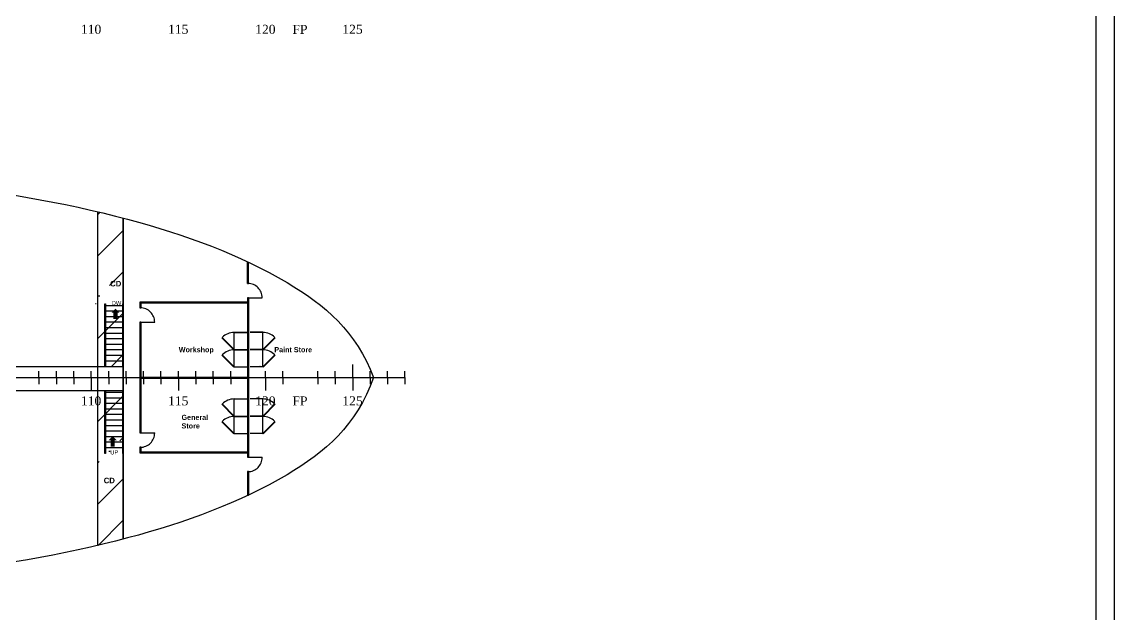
# Model space of a CAD drawing. Header units: millimetres. Extents: x 2592 to 2762, y 1632 to 1753.
# Drawn here: x 2702.7 to 2761.9, y 1686.4 to 1718.5 of the extents above; entities that cross this region are included whole.
import ezdxf

# ---------------------------------------------------------------- set-up
doc = ezdxf.new("R2010")
doc.units = ezdxf.units.MM
doc.linetypes.add('ACAD_ISO02W100', pattern=[15, 12, -3])
doc.linetypes.add('DASHED2', pattern=[9.525, 6.35, -3.175])
for name, color, linetype in [('-1', 7, 'Continuous'), ('14', 7, 'Continuous'), ('15', 7, 'Continuous'), ('Layer3', 7, 'Continuous')]:
    doc.layers.add(name, color=color, linetype=linetype)
doc.layers.add('Layer4', color=7, linetype='Continuous', lineweight=30)
doc.styles.add('ASU', font='isocp.shx', dxfattribs={"height": 0.005})
doc.styles.add('holek', font='', dxfattribs={"height": 2})
doc.styles.get("Standard").update_dxf_attribs({"font": 'Arial.ttf'})
doc.styles.get('holek').set_extended_font_data('Vani')

msp = doc.modelspace()

# ---------------------------------------------------------------- hatches: boundary and pattern name
at = {"layer": '14', "transparency": 33554676}
h = msp.add_hatch(dxfattribs=at)
h.set_pattern_fill('ANSI35', color=256, scale=0.5)
h.set_pattern_definition([(45, (88.5624, 501.9526), (-2.245064, 2.245064), []), (45, (90.8075, 501.9526), (-2.245064, 2.245064), [3.96875, -0.79375, 0, -0.79375])])
edge = h.paths.add_edge_path()
edge.add_line((2706.778, 1699.794), (2708.178, 1699.794))
edge.add_line((2708.178, 1699.794), (2708.178, 1707.845))
edge.add_spline(control_points=[(2708.178, 1707.845), (2707.715, 1707.966), (2707.248, 1708.082), (2706.778, 1708.192)], knot_values=[120.741222, 120.741222, 120.741222, 120.741222, 122.16037, 122.16037, 122.16037, 122.16037], weights=[1, 1, 1, 1], degree=3, periodic=0)
edge.add_line((2706.778, 1708.192), (2706.778, 1699.794))
edge = h.paths.add_edge_path()
edge.add_spline(control_points=[(2706.778, 1690.087), (2707.248, 1690.197), (2707.715, 1690.313), (2708.178, 1690.435)], knot_values=[157.381224, 157.381224, 157.381224, 157.381224, 158.800376, 158.800376, 158.800376, 158.800376], weights=[1, 1, 1, 1], degree=3, periodic=0)
edge.add_line((2708.178, 1690.435), (2708.178, 1698.496))
edge.add_line((2708.178, 1698.496), (2706.778, 1698.497))
edge.add_line((2706.778, 1698.497), (2706.778, 1690.087))
h.paths.add_polyline_path([(2707.37, 1703.969), (2708.126, 1703.969), (2708.126, 1704.588), (2707.37, 1704.588)], flags=24)
h.paths.add_polyline_path([(2707.021, 1693.295), (2707.776, 1693.295), (2707.776, 1693.913), (2707.021, 1693.913)], flags=24)
at = {"layer": 'Layer4'}
for points in [[(2707.867, 1702.371), (2707.641, 1702.371), (2707.641, 1702.71), (2707.528, 1702.71), (2707.754, 1702.936), (2707.98, 1702.71), (2707.867, 1702.71)], [(2707.718, 1695.454), (2707.493, 1695.454), (2707.493, 1695.793), (2707.38, 1695.793), (2707.605, 1696.018), (2707.831, 1695.793), (2707.718, 1695.793)]]:
    msp.add_hatch(color=256, dxfattribs=at).paths.add_polyline_path(points)

# ---------------------------------------------------------------- linework, layer by layer
at = {"layer": '-1', "color": 7}
for p, q in [((2714.938, 1705.464), (2714.938, 1704.573)), ((2714.938, 1704.295), (2714.938, 1704.573)), ((2714.938, 1694.872), (2714.938, 1703.518)), ((2714.938, 1694.094), (2714.938, 1692.815))]:
    msp.add_line(p, q, dxfattribs=at)
for points in [[(2761.939, 1631.918), (2591.739, 1631.918), (2591.739, 1752.718), (2761.939, 1752.718)], [(2760.939, 1632.918), (2592.739, 1632.918), (2592.739, 1751.718), (2760.939, 1751.718)]]:
    msp.add_lwpolyline(points, close=True, dxfattribs=at)
for p, q in [((2708.178, 1704.444), (2708.178, 1707.845)), ((2708.178, 1690.435), (2708.178, 1704.444)), ((2709.105, 1703.254), (2714.938, 1703.254)), ((2709.105, 1703.254), (2709.105, 1702.976)), ((2709.105, 1702.198), (2709.105, 1696.192)), ((2625.667, 1699.806), (2708.178, 1699.794)), ((2720.624, 1699.549), (2720.624, 1699.902)), ((2703.603, 1699.195), (2703.603, 1699.549)), ((2703.603, 1699.195), (2703.603, 1698.841)), ((2704.549, 1699.195), (2704.549, 1699.549)), ((2704.549, 1699.195), (2704.549, 1698.841)), ((2705.494, 1699.195), (2705.494, 1699.549)), ((2705.494, 1699.195), (2705.494, 1698.841)), ((2706.44, 1699.195), (2706.44, 1699.549)), ((2706.44, 1699.195), (2706.44, 1698.841)), ((2707.386, 1699.195), (2707.386, 1699.549)), ((2707.386, 1699.195), (2707.386, 1698.841)), ((2708.331, 1699.195), (2708.331, 1699.549)), ((2708.331, 1699.195), (2708.331, 1698.841)), ((2709.277, 1699.195), (2709.277, 1699.549)), ((2709.277, 1699.195), (2709.277, 1698.841)), ((2710.222, 1699.195), (2710.222, 1699.549)), ((2710.222, 1699.195), (2710.222, 1698.841)), ((2711.168, 1699.195), (2711.168, 1699.549)), ((2711.168, 1699.195), (2711.168, 1698.841)), ((2712.113, 1699.195), (2712.113, 1699.549)), ((2712.113, 1699.195), (2712.113, 1698.841)), ((2713.059, 1699.195), (2713.059, 1699.549)), ((2713.059, 1699.195), (2713.059, 1698.841)), ((2714.005, 1699.195), (2714.005, 1699.549)), ((2714.005, 1699.195), (2714.005, 1698.841)), ((2714.95, 1699.195), (2714.95, 1699.549)), ((2714.95, 1699.195), (2714.95, 1698.841)), ((2715.896, 1699.195), (2715.896, 1699.549)), ((2715.896, 1699.195), (2715.896, 1698.841)), ((2716.841, 1699.195), (2716.841, 1699.549)), ((2716.841, 1699.195), (2716.841, 1698.841)), ((2718.732, 1699.195), (2718.732, 1699.549)), ((2718.732, 1699.195), (2718.732, 1698.841)), ((2719.678, 1699.195), (2719.678, 1699.549)), ((2719.678, 1699.195), (2719.678, 1698.841)), ((2720.624, 1699.195), (2720.624, 1699.549)), ((2720.624, 1699.195), (2720.624, 1698.841)), ((2721.569, 1699.195), (2721.569, 1699.549)), ((2721.569, 1699.195), (2721.569, 1698.841)), ((2722.515, 1699.195), (2722.515, 1699.549)), ((2722.515, 1699.195), (2722.515, 1698.841)), ((2723.46, 1699.195), (2723.46, 1699.549)), ((2723.46, 1699.195), (2723.46, 1698.841)), ((2706.44, 1698.841), (2706.44, 1698.487)), ((2711.168, 1698.841), (2711.168, 1698.487)), ((2715.896, 1698.841), (2715.896, 1698.487)), ((2720.624, 1698.841), (2720.624, 1698.487)), ((2625.667, 1698.509), (2708.178, 1698.496)), ((2709.105, 1695.414), (2709.105, 1695.136)), ((2709.105, 1695.136), (2709.105, 1695.414)), ((2709.105, 1695.136), (2714.938, 1695.136))]:
    msp.add_line(p, q)
at = {"color": 2}
for p, q in [((2714.196, 1701.641), (2714.196, 1701.658)), ((2714.196, 1701.658), (2714.891, 1701.658)), ((2714.196, 1700.715), (2714.196, 1701.641)), ((2714.196, 1701.641), (2714.891, 1701.641)), ((2715.749, 1701.658), (2715.054, 1701.658)), ((2715.749, 1701.641), (2715.054, 1701.641)), ((2715.749, 1701.641), (2715.749, 1701.658)), ((2715.749, 1700.715), (2715.749, 1701.641)), ((2714.18, 1700.698), (2713.525, 1701.354)), ((2714.196, 1700.715), (2713.541, 1701.37)), ((2715.749, 1700.715), (2716.404, 1701.37)), ((2715.766, 1700.698), (2716.421, 1701.354)), ((2714.18, 1699.756), (2713.525, 1700.411)), ((2714.196, 1699.772), (2713.541, 1700.427)), ((2714.18, 1700.731), (2714.196, 1700.715)), ((2714.18, 1700.698), (2714.196, 1700.715)), ((2714.196, 1700.715), (2714.891, 1700.715)), ((2714.196, 1700.715), (2714.891, 1700.715)), ((2714.196, 1700.698), (2714.196, 1700.715)), ((2714.196, 1700.715), (2714.891, 1700.715)), ((2714.196, 1700.715), (2714.891, 1700.715)), ((2714.196, 1700.715), (2714.891, 1700.715)), ((2714.196, 1699.772), (2714.196, 1700.698)), ((2714.196, 1700.698), (2714.891, 1700.698)), ((2715.749, 1700.715), (2715.054, 1700.715)), ((2715.749, 1700.715), (2715.054, 1700.715)), ((2715.749, 1700.715), (2715.054, 1700.715)), ((2715.749, 1700.715), (2715.054, 1700.715)), ((2715.749, 1700.715), (2715.054, 1700.715)), ((2715.749, 1700.698), (2715.054, 1700.698)), ((2715.766, 1700.731), (2715.749, 1700.715)), ((2715.749, 1700.698), (2715.749, 1700.715)), ((2715.766, 1700.698), (2715.749, 1700.715)), ((2715.749, 1699.772), (2715.749, 1700.698)), ((2715.749, 1699.772), (2716.404, 1700.427)), ((2715.766, 1699.756), (2716.421, 1700.411)), ((2714.18, 1699.788), (2714.196, 1699.772)), ((2714.18, 1699.756), (2714.196, 1699.772)), ((2714.196, 1699.772), (2714.891, 1699.772)), ((2714.196, 1699.772), (2714.891, 1699.772)), ((2715.749, 1699.772), (2715.054, 1699.772)), ((2715.749, 1699.772), (2715.054, 1699.772)), ((2715.599, 1699.805), (2715.583, 1699.788)), ((2715.599, 1699.772), (2715.583, 1699.788)), ((2714.196, 1698.034), (2714.196, 1698.05)), ((2714.196, 1698.05), (2714.891, 1698.05)), ((2714.196, 1697.107), (2714.196, 1698.034)), ((2714.196, 1698.034), (2714.891, 1698.034)), ((2715.749, 1698.05), (2715.054, 1698.05)), ((2715.749, 1698.034), (2715.054, 1698.034)), ((2715.583, 1698.05), (2715.583, 1698.067)), ((2715.749, 1697.107), (2715.749, 1698.034)), ((2714.18, 1697.091), (2713.525, 1697.746)), ((2714.196, 1697.107), (2713.541, 1697.763)), ((2715.749, 1697.107), (2716.404, 1697.763)), ((2715.766, 1697.091), (2716.421, 1697.746)), ((2714.18, 1696.148), (2713.525, 1696.803)), ((2714.196, 1696.164), (2713.541, 1696.82)), ((2714.18, 1697.124), (2714.196, 1697.107)), ((2714.18, 1697.091), (2714.196, 1697.107)), ((2714.196, 1697.107), (2714.891, 1697.107)), ((2714.196, 1697.107), (2714.891, 1697.107)), ((2714.196, 1697.091), (2714.196, 1697.107)), ((2714.196, 1697.107), (2714.891, 1697.107)), ((2714.196, 1697.107), (2714.891, 1697.107)), ((2714.196, 1697.107), (2714.891, 1697.107)), ((2714.196, 1696.164), (2714.196, 1697.091)), ((2714.196, 1697.091), (2714.891, 1697.091)), ((2715.749, 1697.107), (2715.054, 1697.107)), ((2715.749, 1697.107), (2715.054, 1697.107)), ((2715.749, 1697.107), (2715.054, 1697.107)), ((2715.749, 1697.107), (2715.054, 1697.107)), ((2715.749, 1697.107), (2715.054, 1697.107)), ((2715.749, 1697.091), (2715.054, 1697.091)), ((2715.766, 1697.124), (2715.749, 1697.107)), ((2715.749, 1697.091), (2715.749, 1697.107)), ((2715.766, 1697.091), (2715.749, 1697.107)), ((2715.749, 1696.164), (2715.749, 1697.091)), ((2715.749, 1696.164), (2716.404, 1696.82)), ((2715.766, 1696.148), (2716.421, 1696.803)), ((2714.18, 1696.181), (2714.196, 1696.164)), ((2715.766, 1696.181), (2715.749, 1696.164)), ((2714.18, 1696.148), (2714.196, 1696.164)), ((2714.196, 1696.164), (2714.891, 1696.164)), ((2714.196, 1696.164), (2714.891, 1696.164)), ((2715.749, 1696.164), (2715.054, 1696.164)), ((2715.749, 1696.164), (2715.054, 1696.164)), ((2715.766, 1696.148), (2715.749, 1696.164))]:
    msp.add_line(p, q, dxfattribs=at)
at = {"ltscale": 5}
msp.add_line((2598.645, 1699.195), (2723.46, 1699.195), dxfattribs=at)
for points in [[(2714.913, 1704.293), (2714.963, 1704.293), (2714.963, 1704.343), (2714.913, 1704.343)], [(2714.913, 1703.468), (2714.963, 1703.468), (2714.963, 1703.518), (2714.913, 1703.518)], [(2709.08, 1703.229), (2709.13, 1703.229), (2709.13, 1703.279), (2709.08, 1703.279)], [(2709.08, 1702.972), (2709.13, 1702.972), (2709.13, 1703.022), (2709.08, 1703.022)], [(2714.913, 1703.229), (2714.963, 1703.229), (2714.963, 1703.279), (2714.913, 1703.279)], [(2709.08, 1702.148), (2709.13, 1702.148), (2709.13, 1702.198), (2709.08, 1702.198)], [(2709.08, 1699.17), (2709.13, 1699.17), (2709.13, 1699.22), (2709.08, 1699.22)], [(2714.913, 1699.17), (2714.963, 1699.17), (2714.963, 1699.22), (2714.913, 1699.22)], [(2709.08, 1696.191), (2709.13, 1696.191), (2709.13, 1696.241), (2709.08, 1696.241)], [(2709.08, 1695.364), (2709.13, 1695.364), (2709.13, 1695.414), (2709.08, 1695.414)], [(2709.08, 1695.115), (2709.13, 1695.115), (2709.13, 1695.165), (2709.08, 1695.165)], [(2714.913, 1695.111), (2714.963, 1695.111), (2714.963, 1695.161), (2714.913, 1695.161)], [(2714.913, 1694.873), (2714.963, 1694.873), (2714.963, 1694.923), (2714.913, 1694.923)], [(2714.913, 1694.044), (2714.963, 1694.044), (2714.963, 1694.094), (2714.913, 1694.094)], [(2714.913, 1692.827), (2714.963, 1692.827), (2714.963, 1692.877), (2714.913, 1692.877)]]:
    msp.add_lwpolyline(points, close=True)
for points in [[(2707.218, 1703.194), (2707.218, 1699.794)], [(2708.138, 1703.194), (2708.138, 1699.794)], [(2707.218, 1698.486), (2707.218, 1695.086)], [(2708.138, 1698.486), (2708.138, 1695.086)]]:
    msp.add_lwpolyline(points)
at = {"color": 2}
for centre, start, end in [((2714.196, 1700.715), 90, 135), ((2715.749, 1700.715), 45, 90), ((2714.196, 1699.772), 90, 135), ((2715.749, 1699.772), 45, 90), ((2714.196, 1697.107), 90, 135), ((2715.749, 1697.107), 45, 90), ((2714.196, 1696.164), 90, 135), ((2715.749, 1696.164), 45, 90)]:
    msp.add_arc(centre, 0.927, start, end, dxfattribs=at)
at = {"layer": '15'}
for p, q in [((2714.938, 1703.518), (2715.716, 1703.518)), ((2709.105, 1702.198), (2709.883, 1702.198)), ((2709.105, 1696.192), (2709.883, 1696.192)), ((2714.938, 1694.872), (2715.716, 1694.872))]:
    msp.add_line(p, q, dxfattribs=at)
at = {"layer": '15', "linetype": 'ACAD_ISO02W100'}
for centre, start, end in [((2714.938, 1703.518), 0, 90), ((2709.105, 1702.198), 0, 90), ((2709.105, 1696.192), 270, 0), ((2714.938, 1694.872), 270, 0)]:
    msp.add_arc(centre, 0.778, start, end, dxfattribs=at)
at = {"layer": '15'}
msp.add_open_spline([(2595.418, 1703.477), (2597.99, 1705.156), (2607.495, 1707.404), (2618.827, 1709.548), (2646.525, 1710.688), (2663.258, 1710.635), (2684.87, 1710.806), (2704.794, 1709.435), (2716.941, 1704.96), (2720.842, 1701.675), (2721.754, 1699.195), (2720.842, 1696.604), (2716.94, 1693.32), (2704.794, 1688.845), (2684.869, 1687.473), (2663.257, 1687.645), (2646.525, 1687.591), (2618.826, 1688.732), (2607.495, 1690.875), (2597.989, 1693.123), (2595.417, 1694.803)], degree=3, knots=[0, 0, 0, 0, 7.869222, 26.748757, 42.740066, 76.819194, 100.648485, 122.401168, 132.015576, 139.770971, 139.770971, 139.770971, 147.526365, 157.140773, 178.893456, 202.722747, 236.801876, 252.793184, 271.67272, 279.541942, 279.541942, 279.541942, 279.541942], dxfattribs=at)
at = {"layer": 'Layer3', "color": 0}
for p, q in [((2706.778, 1708.192), (2706.778, 1690.087)), ((2708.178, 1707.845), (2708.178, 1690.435)), ((2706.67, 1703.214), (2706.71, 1703.214)), ((2708.138, 1703.094), (2707.218, 1703.094)), ((2708.138, 1702.794), (2707.218, 1702.794)), ((2708.138, 1702.494), (2707.218, 1702.494)), ((2708.138, 1702.194), (2707.218, 1702.194)), ((2708.138, 1701.894), (2707.218, 1701.894)), ((2708.138, 1701.594), (2707.218, 1701.594)), ((2708.138, 1701.294), (2707.218, 1701.294)), ((2708.138, 1700.994), (2707.218, 1700.994)), ((2708.138, 1700.694), (2707.218, 1700.694)), ((2708.138, 1700.394), (2707.218, 1700.394)), ((2708.138, 1700.094), (2707.218, 1700.094)), ((2708.138, 1698.386), (2707.218, 1698.386)), ((2708.138, 1698.086), (2707.218, 1698.086)), ((2708.138, 1698.486), (2708.179, 1698.486)), ((2708.138, 1697.786), (2707.218, 1697.786)), ((2708.138, 1697.486), (2707.218, 1697.486)), ((2708.138, 1697.186), (2707.218, 1697.186)), ((2708.138, 1696.886), (2707.218, 1696.886)), ((2708.138, 1696.586), (2707.218, 1696.586)), ((2708.138, 1696.286), (2707.218, 1696.286)), ((2708.138, 1695.986), (2707.218, 1695.986)), ((2708.138, 1695.686), (2707.218, 1695.686)), ((2708.138, 1695.386), (2707.218, 1695.386))]:
    msp.add_line(p, q, dxfattribs=at)
at = {"layer": 'Layer3'}
for p, q in [((2714.913, 1704.295), (2714.913, 1705.454)), ((2714.963, 1704.295), (2714.963, 1705.454)), ((2714.913, 1703.518), (2714.913, 1694.872)), ((2714.963, 1703.518), (2714.963, 1694.872)), ((2714.938, 1703.279), (2709.08, 1703.279)), ((2709.08, 1703.279), (2709.08, 1702.976)), ((2714.938, 1703.229), (2709.13, 1703.229)), ((2709.13, 1703.229), (2709.13, 1702.976)), ((2709.08, 1702.198), (2709.08, 1696.192)), ((2709.13, 1702.198), (2709.13, 1696.192)), ((2709.105, 1699.22), (2714.938, 1699.22)), ((2709.105, 1699.195), (2714.938, 1699.195)), ((2709.105, 1699.17), (2714.938, 1699.17)), ((2709.08, 1695.414), (2709.08, 1695.111)), ((2709.08, 1695.111), (2714.938, 1695.111)), ((2709.13, 1695.414), (2709.13, 1695.161)), ((2709.13, 1695.161), (2714.938, 1695.161)), ((2714.913, 1694.094), (2714.913, 1692.827)), ((2714.963, 1694.094), (2714.963, 1692.827))]:
    msp.add_line(p, q, dxfattribs=at)
at = {"layer": 'Layer3', "linetype": 'DASHED2'}
msp.add_line((2593.285, 1699.195), (2724.246, 1699.195), dxfattribs=at)
at = {"layer": 'Layer3', "color": 0}
for points in [[(2707.218, 1699.794), (2707.178, 1699.794), (2707.178, 1703.194), (2707.218, 1703.194)], [(2708.178, 1703.194), (2708.178, 1699.794), (2708.138, 1699.794)], [(2707.218, 1695.086), (2707.178, 1695.086), (2707.178, 1698.486), (2707.218, 1698.486)], [(2708.178, 1698.486), (2708.178, 1695.086), (2708.138, 1695.086)]]:
    msp.add_lwpolyline(points, dxfattribs=at)

# ---------------------------------------------------------------- texts
at = {"char_height": 0.48854, "width": 4.98215, "attachment_point": 5, "style": 'ASU'}
for s, insert in [('{\\fTimes New Roman|b0|i0|c0|p18;110}', (2706.431, 1718.078)), ('{\\fTimes New Roman|b0|i0|c0|p18;115}', (2711.159, 1718.079)), ('{\\fTimes New Roman|b0|i0|c0|p18;120}', (2715.886, 1718.078)), ('{\\fTimes New Roman|b0|i0|c0|p18;FP}', (2717.762, 1718.078)), ('{\\fTimes New Roman|b0|i0|c0|p18;125}', (2720.614, 1718.078)), ('{\\fTimes New Roman|b0|i0|c0|p18;110}', (2706.431, 1697.93)), ('{\\fTimes New Roman|b0|i0|c0|p18;115}', (2711.159, 1697.931)), ('{\\fTimes New Roman|b0|i0|c0|p18;120}', (2715.886, 1697.93)), ('{\\fTimes New Roman|b0|i0|c0|p18;FP}', (2717.762, 1697.93)), ('{\\fTimes New Roman|b0|i0|c0|p18;125}', (2720.614, 1697.93))]:
    msp.add_mtext(s, dxfattribs=dict(at, insert=insert))
at = {"color": 2, "char_height": 0.2258, "width": 0.80247, "attachment_point": 1, "style": 'holek'}
for s, insert in [('DW', (2707.549, 1703.349)), ('UP', (2707.47, 1695.251))]:
    msp.add_mtext(s, dxfattribs=dict(at, insert=insert))
at = {"layer": '15', "attachment_point": 1}
for s, width, heights, insert, char_height in [('{\\fArial|b1|i0|c0|p34;CD}', 1.29895, [0.414], (2707.465, 1704.438), 0.3), ('{\\fArial|b1|i0|c0|p34;Workshop}', 1.80616, [0], (2711.189, 1700.848), 0.27796), ('{\\fArial|b1|i0|c0|p34;Paint Store}', 3.03036, [0], (2716.374, 1700.848), 0.27796), ('{\\fArial|b1|i0|c0|p34;General Store}', 1.80616, [0], (2711.338, 1697.178), 0.27796), ('{\\fArial|b1|i0|c0|p34;CD}', 1.29895, [0.414], (2707.116, 1693.764), 0.3)]:
    msp.add_mtext_dynamic_manual_height_columns(s, width=width, gutter_width=38.861, heights=heights, dxfattribs=dict(at, insert=insert, char_height=char_height))

doc.saveas('drawing.dxf')
